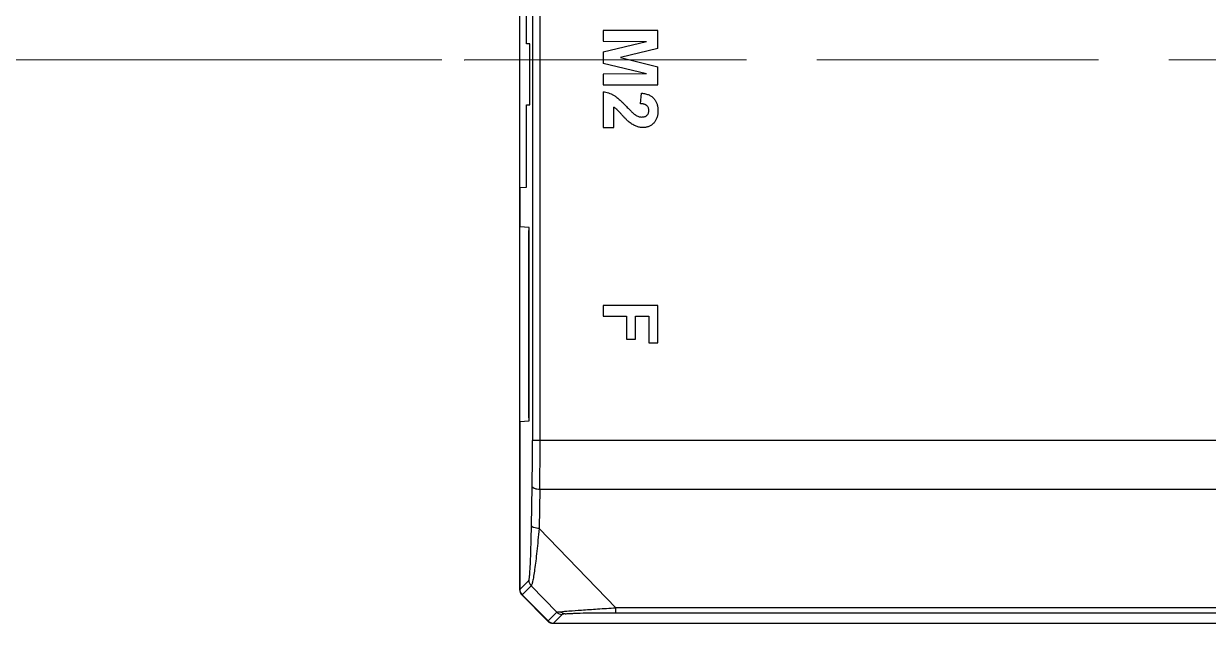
# Model space of a CAD drawing. Header units: millimetres. Extents: x 12 to 285, y 0 to 159.
# Drawn here: x 73.8 to 124.3, y 89.7 to 115.2 of the extents above; entities that cross this region are included whole.
import ezdxf

# ---------------------------------------------------------------- set-up
doc = ezdxf.new("R2010")
doc.units = ezdxf.units.MM
doc.linetypes.add('ACAD_ISO02W100', pattern=[15, 12, -3])

msp = doc.modelspace()

# ---------------------------------------------------------------- hatches: boundary and pattern name
h = msp.add_hatch(color=7)
edge = h.paths.add_edge_path(flags=0)
edge.add_spline(control_points=[(92.629602, 113.653093), (92.629602, 113.656585), (92.626709, 113.659584), (92.623111, 113.659584), (92.619512, 113.659584), (92.616584, 113.656585), (92.616584, 113.653093), (92.616584, 113.649494), (92.619512, 113.646601), (92.623111, 113.646601), (92.626709, 113.646601), (92.629602, 113.649494), (92.629602, 113.653093), (92.629602, 113.653093), (92.629602, 113.653093), (92.629602, 113.653093)], knot_values=[0, 0, 0, 0, 1, 1, 1, 2, 2, 2, 3, 3, 3, 4, 4, 4, 5, 5, 5, 5], degree=3, periodic=1)

# ---------------------------------------------------------------- linework, layer by layer
at = {"color": 7, "lineweight": 25}
for points in [[(94.956207, 136.202189), (94.956207, 91.10389)], [(95.508586, 129.85801), (95.508586, 97.44821)], [(95.832401, 97.44821), (95.832401, 129.85801)], [(95.247601, 114.333707), (95.247601, 117.639517)], [(98.521202, 114.902102), (98.521202, 114.453298)], [(100.854686, 114.902102), (98.521202, 114.902102)], [(100.854686, 114.142889), (100.854686, 114.902102)], [(95.3891, 114.333707), (95.247601, 114.333707)], [(95.3891, 111.740896), (95.3891, 114.333707)], [(98.521202, 114.453298), (100.358293, 114.438411)], [(98.521202, 114.000402), (100.358293, 114.438411)], [(100.854686, 114.142889), (99.263094, 113.750283)], [(98.521202, 114.000402), (98.521202, 113.500199)], [(99.263094, 113.750283), (100.854686, 113.357606)], [(100.358293, 113.06219), (98.521202, 113.500199)], [(100.358293, 113.06219), (98.521202, 113.047303)], [(100.854686, 112.598499), (100.854686, 113.357606)], [(98.521202, 113.047303), (98.521202, 112.598499)], [(98.521202, 112.598499), (100.854686, 112.598499)], [(98.521202, 112.299308), (98.521202, 110.773614)], [(100.106903, 111.790708), (100.150683, 112.239512)], [(95.247601, 108.240599), (95.247601, 111.740896)], [(95.247601, 111.740896), (95.3891, 111.740896)], [(98.970006, 110.773614), (98.970006, 111.640707)], [(98.521202, 110.773614), (98.970006, 110.773614)], [(94.967496, 108.218198), (95.247601, 108.240599)], [(94.967496, 108.218198), (94.967496, 106.552205)], [(95.372202, 106.519785), (94.967496, 106.552205)], [(95.372202, 98.293889), (95.372202, 106.519785)], [(95.345109, 106.393314), (95.345109, 98.420501)], [(95.372202, 106.393314), (95.345109, 106.393314)], [(98.521202, 103.194396), (98.521202, 102.745592)], [(100.854686, 103.194396), (98.521202, 103.194396)], [(100.854686, 101.608695), (100.854686, 103.194396)], [(98.521202, 102.745592), (99.508486, 102.745592)], [(99.508486, 102.745592), (99.508486, 101.758308)], [(99.897389, 101.758308), (99.897389, 102.745592)], [(99.897389, 102.745592), (100.465784, 102.745592)], [(100.465784, 102.745592), (100.465784, 101.608695)], [(99.508486, 101.758308), (99.897389, 101.758308)], [(100.465784, 101.608695), (100.854686, 101.608695)], [(95.345109, 98.420501), (95.372202, 98.420501)], [(94.967496, 98.26161), (95.372202, 98.293889)], [(94.967496, 98.26161), (94.967496, 91.113097)], [(192.022095, 97.44821), (95.508586, 97.44821)], [(95.464806, 93.824089), (95.492887, 95.49689)], [(95.816596, 95.380685), (95.788586, 93.707884)], [(95.816596, 95.380685), (191.714085, 95.380685)], [(95.788586, 93.707884), (99.060212, 90.329507)], [(94.967496, 91.113097), (95.352694, 91.498295)], [(95.050716, 90.875113), (96.158897, 89.764816)], [(95.062499, 90.883898), (95.447908, 91.269413)], [(96.172796, 89.775611), (95.062499, 90.883898)], [(96.539403, 90.142288), (95.447908, 91.269413)], [(96.539403, 90.142288), (96.172796, 89.775611)], [(96.767897, 90.047391), (96.401608, 89.681102)], [(99.060212, 90.121792), (99.060212, 90.329507)], [(188.475303, 90.329507), (99.060212, 90.329507)], [(99.060212, 90.121792), (188.475303, 90.121792)], [(96.388096, 89.669813), (191.140503, 89.669813)], [(96.401608, 89.681102), (191.131296, 89.681102)]]:
    msp.add_lwpolyline(points, dxfattribs=at)
at = {"color": 7, "lineweight": 15}
msp.add_lwpolyline([(91.650785, 113.653093), (69.486216, 113.653093)], dxfattribs=at)
at = {"color": 7, "linetype": 'ACAD_ISO02W100', "lineweight": 15}
msp.add_lwpolyline([(92.623111, 113.653093), (195.523203, 113.653093)], dxfattribs=at)
at = {"color": 7, "lineweight": 5}
msp.add_open_spline([(92.629602, 113.653093), (92.629602, 113.656585), (92.626709, 113.659584), (92.623111, 113.659584), (92.619512, 113.659584), (92.616584, 113.656585), (92.616584, 113.653093), (92.616584, 113.649494), (92.619512, 113.646601), (92.623111, 113.646601), (92.626709, 113.646601), (92.629602, 113.649494), (92.629602, 113.653093), (92.629602, 113.653093), (92.629602, 113.653093), (92.629602, 113.653093)], degree=3, knots=[0, 0, 0, 0, 1, 1, 1, 2, 2, 2, 3, 3, 3, 4, 4, 4, 5, 5, 5, 5], dxfattribs=at)
at = {"color": 7, "lineweight": 25}
for points, knots in [([(98.521202, 112.299308), (98.559585, 112.294087), (98.597896, 112.289007), (98.635785, 112.281104), (98.673602, 112.273202), (98.710785, 112.262584), (98.747509, 112.250307), (98.784304, 112.237713), (98.820605, 112.22339), (98.855883, 112.207198), (98.892113, 112.190688), (98.927285, 112.172308), (98.96161, 112.152094), (98.97999, 112.141193), (98.998087, 112.129904), (99.015797, 112.118015), (99.035694, 112.104504), (99.055096, 112.090287), (99.074217, 112.075894), (99.095384, 112.059913), (99.116303, 112.043614), (99.136906, 112.026787), (99.159483, 112.008301), (99.181708, 111.989216), (99.203686, 111.969813), (99.227605, 111.948717), (99.251417, 111.927409), (99.274806, 111.905714), (99.300206, 111.882289), (99.325289, 111.858406), (99.349983, 111.834206), (99.3769, 111.8081), (99.403288, 111.781501), (99.429499, 111.754795), (99.457616, 111.726114), (99.485415, 111.697187), (99.513214, 111.668294)], [0, 0, 0, 0, 1, 1, 1, 2, 2, 2, 3, 3, 3, 4, 4, 4, 5, 5, 5, 6, 6, 6, 7, 7, 7, 8, 8, 8, 9, 9, 9, 10, 10, 10, 11, 11, 11, 12, 12, 12, 12]), ([(100.150683, 112.239512), (100.181092, 112.235914), (100.21129, 112.232315), (100.241418, 112.227412), (100.26971, 112.222684), (100.297686, 112.216899), (100.32559, 112.21009), (100.351696, 112.203599), (100.377696, 112.196297), (100.403201, 112.187583), (100.427084, 112.179504), (100.450685, 112.170297), (100.473792, 112.159996), (100.495806, 112.150189), (100.517396, 112.139394), (100.538315, 112.127293), (100.558212, 112.115687), (100.577403, 112.102916), (100.595783, 112.089017), (100.613386, 112.075611), (100.630284, 112.061289), (100.646301, 112.045908), (100.661999, 112.030809), (100.676886, 112.014793), (100.690715, 111.997789), (100.704403, 111.981102), (100.716997, 111.963499), (100.728992, 111.945507), (100.740986, 111.927409), (100.75231, 111.908889), (100.762611, 111.889909), (100.772983, 111.870683), (100.782296, 111.850998), (100.790692, 111.830889), (100.799194, 111.810711), (100.806814, 111.790108), (100.813588, 111.769189), (100.820608, 111.747704), (100.826817, 111.725903), (100.831897, 111.703784), (100.837012, 111.681312), (100.841104, 111.658487), (100.844385, 111.635592), (100.847984, 111.611991), (100.850806, 111.588284), (100.852393, 111.564507), (100.854087, 111.539601), (100.854404, 111.514695), (100.854686, 111.489683)], [0, 0, 0, 0, 1, 1, 1, 2, 2, 2, 3, 3, 3, 4, 4, 4, 5, 5, 5, 6, 6, 6, 7, 7, 7, 8, 8, 8, 9, 9, 9, 10, 10, 10, 11, 11, 11, 12, 12, 12, 13, 13, 13, 14, 14, 14, 15, 15, 15, 16, 16, 16, 16]), ([(99.63471, 110.999816), (99.625785, 111.006906), (99.616789, 111.013997), (99.608111, 111.0213), (99.598092, 111.029696), (99.588285, 111.038304), (99.578583, 111.047017), (99.567682, 111.056683), (99.556888, 111.066491), (99.54641, 111.076509), (99.534486, 111.087693), (99.522915, 111.099087), (99.511309, 111.110588), (99.498609, 111.123217), (99.485909, 111.135706), (99.473385, 111.148511), (99.459697, 111.162517), (99.446186, 111.176698), (99.432816, 111.190986), (99.418316, 111.206296), (99.404099, 111.221783), (99.389812, 111.237306), (99.37429, 111.253992), (99.358803, 111.270784), (99.343492, 111.287682), (99.328287, 111.30451), (99.313294, 111.321514), (99.298196, 111.3382), (99.284402, 111.353511), (99.270502, 111.368504), (99.256497, 111.383603), (99.244115, 111.397008), (99.231697, 111.410484), (99.219103, 111.423784), (99.207884, 111.435708), (99.196701, 111.447491), (99.185483, 111.459309), (99.175711, 111.46961), (99.165904, 111.479911), (99.155991, 111.490212), (99.147701, 111.498784), (99.139304, 111.507392), (99.130802, 111.515894), (99.123712, 111.522985), (99.116586, 111.530111), (99.109283, 111.536884), (99.103497, 111.542388), (99.0975, 111.547609), (99.091503, 111.552795), (99.071783, 111.57001), (99.051604, 111.586803), (99.030296, 111.601901), (99.010787, 111.615695), (98.990397, 111.628183), (98.970006, 111.640707)], [0, 0, 0, 0, 1, 1, 1, 2, 2, 2, 3, 3, 3, 4, 4, 4, 5, 5, 5, 6, 6, 6, 7, 7, 7, 8, 8, 8, 9, 9, 9, 10, 10, 10, 11, 11, 11, 12, 12, 12, 13, 13, 13, 14, 14, 14, 15, 15, 15, 16, 16, 16, 17, 17, 17, 18, 18, 18, 18]), ([(99.513214, 111.668294), (99.535403, 111.645187), (99.557699, 111.622186), (99.579994, 111.599114), (99.600209, 111.578301), (99.620387, 111.557487), (99.640813, 111.536884), (99.659087, 111.518399), (99.677714, 111.499984), (99.696411, 111.481816), (99.712886, 111.465588), (99.729713, 111.449607), (99.7464, 111.433591), (99.761005, 111.419798), (99.775504, 111.406004), (99.790285, 111.392493), (99.803091, 111.380886), (99.816109, 111.369597), (99.829197, 111.358308), (99.840097, 111.349101), (99.850998, 111.339893), (99.862393, 111.331215), (99.871389, 111.324301), (99.880596, 111.317809), (99.88991, 111.311107)], [0, 0, 0, 0, 1, 1, 1, 2, 2, 2, 3, 3, 3, 4, 4, 4, 5, 5, 5, 6, 6, 6, 7, 7, 7, 8, 8, 8, 8]), ([(100.465784, 111.499102), (100.464902, 111.519387), (100.463985, 111.539813), (100.460704, 111.559815), (100.4576, 111.578512), (100.452484, 111.596892), (100.445288, 111.614496), (100.438303, 111.631288), (100.429483, 111.647304), (100.419112, 111.662191), (100.408493, 111.677184), (100.396287, 111.691084), (100.382599, 111.70329), (100.375508, 111.70971), (100.367994, 111.715602), (100.360198, 111.721105), (100.351908, 111.726891), (100.3433, 111.732182), (100.334516, 111.737015), (100.324885, 111.742201), (100.315113, 111.746787), (100.304988, 111.750985), (100.294299, 111.755607), (100.283398, 111.759593), (100.272286, 111.763086), (100.260503, 111.767001), (100.248403, 111.770106), (100.236302, 111.772999), (100.223108, 111.775997), (100.209914, 111.778608), (100.196615, 111.780901), (100.182292, 111.783406), (100.168004, 111.785416), (100.153611, 111.787004), (100.137983, 111.788697), (100.12239, 111.789685), (100.106903, 111.790708)], [0, 0, 0, 0, 1, 1, 1, 2, 2, 2, 3, 3, 3, 4, 4, 4, 5, 5, 5, 6, 6, 6, 7, 7, 7, 8, 8, 8, 9, 9, 9, 10, 10, 10, 11, 11, 11, 12, 12, 12, 12]), ([(99.88991, 111.311107), (99.912311, 111.297489), (99.934783, 111.284013), (99.958207, 111.272301), (99.979903, 111.261612), (100.002411, 111.252404), (100.025517, 111.244784), (100.047496, 111.237411), (100.070003, 111.231485), (100.092792, 111.227886), (100.114911, 111.2245), (100.137313, 111.223406), (100.159608, 111.222313)], [0, 0, 0, 0, 1, 1, 1, 2, 2, 2, 3, 3, 3, 4, 4, 4, 4]), ([(100.159608, 111.222313), (100.182997, 111.223089), (100.20621, 111.224006), (100.229317, 111.227004), (100.249814, 111.229686), (100.27031, 111.234095), (100.289995, 111.240586), (100.308198, 111.246513), (100.325908, 111.253992), (100.342382, 111.263411), (100.358187, 111.272513), (100.373004, 111.283308), (100.386409, 111.29569), (100.399286, 111.307791), (100.410892, 111.321302), (100.421017, 111.335907), (100.431106, 111.350794), (100.439608, 111.36681), (100.446205, 111.383603), (100.453084, 111.4011), (100.457811, 111.419304), (100.460704, 111.437789), (100.463914, 111.458109), (100.464902, 111.478606), (100.465784, 111.499102)], [0, 0, 0, 0, 1, 1, 1, 2, 2, 2, 3, 3, 3, 4, 4, 4, 5, 5, 5, 6, 6, 6, 7, 7, 7, 8, 8, 8, 8]), ([(100.854686, 111.489683), (100.854192, 111.462589), (100.853699, 111.435496), (100.852005, 111.408403), (100.850312, 111.382685), (100.84749, 111.357109), (100.843503, 111.331709), (100.839693, 111.307403), (100.83479, 111.283202), (100.829004, 111.259213), (100.823501, 111.236388), (100.817116, 111.213705), (100.80939, 111.191515), (100.802017, 111.169784), (100.793409, 111.148617), (100.783707, 111.127909), (100.774288, 111.107695), (100.763917, 111.08801), (100.752416, 111.068995), (100.740916, 111.050086), (100.728392, 111.031813), (100.714986, 111.014315), (100.701616, 110.996888), (100.687399, 110.980201), (100.672512, 110.964291), (100.657589, 110.948486), (100.642102, 110.933493), (100.625698, 110.919382), (100.609894, 110.9058), (100.593313, 110.8931), (100.576098, 110.881106), (100.5592, 110.869217), (100.541914, 110.857893), (100.523816, 110.847909), (100.505895, 110.837996), (100.487515, 110.829212), (100.468606, 110.821204), (100.449698, 110.813302), (100.430401, 110.806105), (100.410716, 110.800214), (100.390713, 110.794287), (100.370287, 110.789701), (100.349897, 110.785715), (100.328906, 110.781587), (100.307704, 110.778306), (100.286291, 110.776401), (100.264313, 110.774391), (100.242088, 110.774003), (100.220004, 110.773614)], [0, 0, 0, 0, 1, 1, 1, 2, 2, 2, 3, 3, 3, 4, 4, 4, 5, 5, 5, 6, 6, 6, 7, 7, 7, 8, 8, 8, 9, 9, 9, 10, 10, 10, 11, 11, 11, 12, 12, 12, 13, 13, 13, 14, 14, 14, 15, 15, 15, 16, 16, 16, 16]), ([(100.220004, 110.773614), (100.194498, 110.774108), (100.169098, 110.774708), (100.143698, 110.776789), (100.118792, 110.778906), (100.093992, 110.782504), (100.069509, 110.787091), (100.044991, 110.791712), (100.02079, 110.797215), (99.997013, 110.803883), (99.973095, 110.810691), (99.949494, 110.818699), (99.926387, 110.827801), (99.902398, 110.837185), (99.878903, 110.847804), (99.855796, 110.859093), (99.831384, 110.871193), (99.807289, 110.884104), (99.783794, 110.897898), (99.758606, 110.912715), (99.734017, 110.928484), (99.709993, 110.9451), (99.684417, 110.962703), (99.659616, 110.981295), (99.63471, 110.999816)], [0, 0, 0, 0, 1, 1, 1, 2, 2, 2, 3, 3, 3, 4, 4, 4, 5, 5, 5, 6, 6, 6, 7, 7, 7, 8, 8, 8, 8]), ([(95.492887, 95.49689), (95.494687, 95.480486), (95.506293, 95.466093), (95.519311, 95.455086), (95.529012, 95.446796), (95.539313, 95.440411), (95.550214, 95.434696), (95.563584, 95.427711), (95.577801, 95.421608), (95.592194, 95.416386), (95.627084, 95.403686), (95.663385, 95.395784), (95.700109, 95.390316), (95.738703, 95.384389), (95.777685, 95.381285), (95.816596, 95.380685)], [0, 0, 0, 0, 1, 1, 1, 2, 2, 2, 3, 3, 3, 4, 4, 4, 5, 5, 5, 5]), ([(95.352694, 91.498295), (95.354493, 91.500094), (95.355692, 91.502388), (95.356715, 91.504786), (95.358409, 91.508596), (95.359714, 91.512406), (95.360807, 91.516287), (95.364512, 91.528599), (95.366805, 91.541405), (95.368992, 91.554105), (95.372202, 91.57319), (95.374813, 91.592205), (95.377212, 91.61129), (95.380316, 91.636796), (95.382997, 91.662196), (95.385396, 91.687808), (95.388395, 91.719487), (95.391005, 91.751202), (95.39351, 91.782916), (95.396403, 91.820699), (95.399084, 91.858517), (95.401483, 91.896299), (95.404305, 91.939797), (95.406916, 91.9834), (95.409385, 92.027003), (95.412101, 92.076004), (95.414606, 92.125217), (95.417005, 92.174182), (95.422508, 92.287883), (95.427094, 92.401512), (95.431292, 92.515107), (95.436196, 92.646799), (95.4405, 92.778596), (95.44431, 92.910288), (95.448614, 93.057009), (95.452283, 93.203588), (95.455599, 93.350308), (95.459091, 93.508211), (95.46209, 93.666115), (95.464806, 93.824089)], [0, 0, 0, 0, 1, 1, 1, 2, 2, 2, 3, 3, 3, 4, 4, 4, 5, 5, 5, 6, 6, 6, 7, 7, 7, 8, 8, 8, 9, 9, 9, 10, 10, 10, 11, 11, 11, 12, 12, 12, 13, 13, 13, 13]), ([(95.788586, 93.707884), (95.773699, 93.539891), (95.758106, 93.371792), (95.741807, 93.203799), (95.726603, 93.048295), (95.710692, 92.892685), (95.6939, 92.737216), (95.678801, 92.598009), (95.662997, 92.458698), (95.646099, 92.319597), (95.6316, 92.200006), (95.616183, 92.080484), (95.599603, 91.961104), (95.585986, 91.864091), (95.571592, 91.767288), (95.555506, 91.670804), (95.548909, 91.63161), (95.541994, 91.592416), (95.534692, 91.553293), (95.528412, 91.520485), (95.521992, 91.487888), (95.514795, 91.455398), (95.509115, 91.429398), (95.503083, 91.403504), (95.496204, 91.377716), (95.490983, 91.358384), (95.485303, 91.339016), (95.478706, 91.320601), (95.474296, 91.308395), (95.469604, 91.296506), (95.462584, 91.284406), (95.458915, 91.277986), (95.454611, 91.271494), (95.447908, 91.269413)], [0, 0, 0, 0, 1, 1, 1, 2, 2, 2, 3, 3, 3, 4, 4, 4, 5, 5, 5, 6, 6, 6, 7, 7, 7, 8, 8, 8, 9, 9, 9, 10, 10, 10, 11, 11, 11, 11]), ([(95.788586, 93.707884), (95.749604, 93.708483), (95.710692, 93.711588), (95.671993, 93.717514), (95.63541, 93.722983), (95.599003, 93.730885), (95.564184, 93.743585), (95.549791, 93.748806), (95.535609, 93.754909), (95.522203, 93.761894), (95.511302, 93.767609), (95.500896, 93.773994), (95.491194, 93.782284), (95.478283, 93.793291), (95.466711, 93.807684), (95.464806, 93.824089)], [0, 0, 0, 0, 1, 1, 1, 2, 2, 2, 3, 3, 3, 4, 4, 4, 5, 5, 5, 5]), ([(96.539403, 90.142182), (96.545506, 90.144087), (96.551785, 90.145216), (96.5581, 90.146204), (96.569107, 90.148003), (96.580113, 90.149485), (96.591014, 90.151002), (96.626892, 90.155799), (96.663016, 90.159398), (96.698999, 90.16289)], [0, 0, 0, 0, 1, 1, 1, 2, 2, 2, 3, 3, 3, 3]), ([(96.698999, 90.16289), (96.818415, 90.174708), (96.937901, 90.184516), (97.057492, 90.193794), (97.236104, 90.207799), (97.414715, 90.220887), (97.593291, 90.233516), (97.820586, 90.249497), (98.047916, 90.264808), (98.275211, 90.279695), (98.536795, 90.296699), (98.798486, 90.313315), (99.060212, 90.329401)], [0, 0, 0, 0, 1, 1, 1, 2, 2, 2, 3, 3, 3, 4, 4, 4, 4]), ([(96.900682, 90.072614), (96.882303, 90.073003), (96.864099, 90.075401), (96.846108, 90.079705), (96.790898, 90.092617), (96.738193, 90.122391), (96.698999, 90.16289)], [0, 0, 0, 0, 1, 1, 1, 2, 2, 2, 2]), ([(96.900682, 90.072614), (96.883008, 90.070815), (96.865511, 90.06891), (96.847801, 90.066617), (96.834501, 90.064889), (96.821096, 90.062913), (96.808008, 90.060408), (96.799082, 90.058715), (96.790404, 90.056598), (96.781302, 90.053988), (96.776505, 90.052612), (96.771495, 90.050883), (96.768003, 90.047391)], [0, 0, 0, 0, 1, 1, 1, 2, 2, 2, 3, 3, 3, 4, 4, 4, 4]), ([(96.900682, 90.072614), (96.953987, 90.078012), (97.007504, 90.08161), (97.060985, 90.084785), (97.131999, 90.088983), (97.203013, 90.092405), (97.273992, 90.095298), (97.451792, 90.102706), (97.629592, 90.107293), (97.807392, 90.110785), (98.011791, 90.114913), (98.216085, 90.117488), (98.420414, 90.119216), (98.633597, 90.12091), (98.846887, 90.121686), (99.060212, 90.121792)], [0, 0, 0, 0, 1, 1, 1, 2, 2, 2, 3, 3, 3, 4, 4, 4, 5, 5, 5, 5])]:
    msp.add_open_spline(points, degree=3, knots=knots, dxfattribs=at)
for points in [[(95.492887, 95.496784), (95.503612, 96.146989), (95.508904, 96.797194), (95.508692, 97.447504)], [(95.816596, 95.380685), (95.827215, 96.06959), (95.832401, 96.758494), (95.832401, 97.447399)], [(95.352694, 91.498295), (95.352905, 91.412394), (95.387089, 91.330091), (95.447908, 91.269413)], [(94.956207, 91.10389), (94.956207, 91.017988), (94.990214, 90.935791), (95.050716, 90.875113)], [(94.967496, 91.113097), (94.967496, 91.02709), (95.001715, 90.944611), (95.062499, 90.883898)], [(96.539403, 90.142288), (96.597787, 90.084009), (96.685488, 90.047603), (96.767897, 90.047391)], [(96.158897, 89.764816), (96.219716, 89.703997), (96.302089, 89.669813), (96.388096, 89.669813)], [(96.172796, 89.775611), (96.233509, 89.715109), (96.315706, 89.681102), (96.401608, 89.681102)]]:
    msp.add_open_spline(points, degree=3, dxfattribs=at)

doc.saveas('drawing.dxf')
